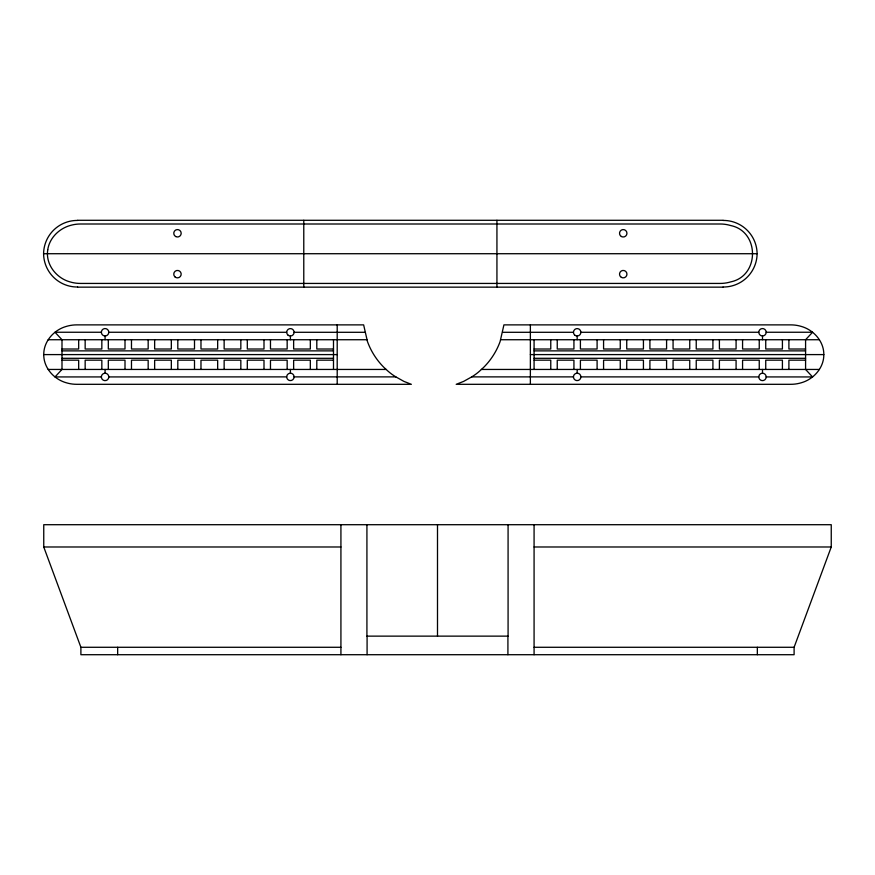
<?xml version="1.0" encoding="UTF-8"?>
<svg xmlns="http://www.w3.org/2000/svg" width="875" height="875" viewBox="0 0 875 875"><rect width="100%" height="100%" fill="white"/><g stroke="black" fill="none" stroke-linecap="round" stroke-linejoin="round"><path stroke-width="1.31" d="M43.75 354.594C43.619 341.436 53.856 329.963 66.183 326.452A36.422 36.422 0 0 1 76.803 324.877L363.639 324.877L367.467 341.589A70.58 70.58 0 0 0 383.884 367.347L386.17 369.447A52.675 52.675 0 0 0 395.85 376.884L403.955 381.413L411.359 384.311L76.803 384.311A36.422 36.422 0 0 1 66.172 382.736C53.856 379.225 43.619 367.752 43.75 354.594L337.203 354.594M823.823 354.594C823.955 367.752 813.706 379.225 801.391 382.736A36.422 36.422 0 0 1 790.77 384.311L456.203 384.311L463.608 381.413L471.723 376.884A52.675 52.675 0 0 0 481.403 369.447L483.689 367.347A70.58 70.58 0 0 0 500.106 341.589L503.923 324.877L790.77 324.877A36.422 36.422 0 0 1 801.391 326.452C813.706 329.963 823.955 341.436 823.823 354.594L530.37 354.594M794.106 647.281L831.25 546.984L831.25 524.705L43.75 524.705L43.75 546.984L80.894 647.281L80.894 654.708L794.106 654.708L794.106 647.281L534.078 647.281M77.634 220.292L723.067 220.292M43.75 253.717L756.963 253.717M77.634 287.153L723.067 287.153M101.369 332.259L55.005 332.248L61.994 339.73L61.994 369.447L55.005 376.939L101.369 376.928M108.795 332.259A3.719 3.719 0 0 1 103.217 335.475A3.719 3.719 0 0 1 103.217 329.044A3.719 3.719 0 0 1 108.795 332.259L286.683 332.292M294.109 332.292L364.853 332.303M502.709 332.303L573.453 332.292M580.891 332.292L758.778 332.259M766.205 332.259A3.719 3.719 0 0 0 760.638 329.044A3.719 3.719 0 0 0 760.638 335.475A3.719 3.719 0 0 0 766.205 332.259L812.558 332.248L805.58 339.73L805.58 369.447L812.558 376.939L766.205 376.928A3.719 3.719 0 0 1 760.638 380.144A3.719 3.719 0 0 1 760.638 373.713A3.719 3.719 0 0 1 766.205 376.928M48.18 339.73L366.877 339.73M500.686 339.73L819.394 339.73M61.994 349.016L78.673 349.016L78.673 339.73M333.495 349.016L316.805 349.016L316.805 339.73M534.078 349.016L550.769 349.016L550.769 339.73M805.58 349.016L788.9 349.016L788.9 339.73M61.994 350.875L333.495 350.875M534.078 350.875L805.58 350.875M61.994 358.302L333.495 358.302M534.078 358.302L805.58 358.302M61.994 360.161L78.673 360.161L78.673 369.447M333.495 360.161L316.805 360.161L316.805 369.447M534.078 360.161L550.769 360.161L550.769 369.447M805.58 360.161L788.9 360.161L788.9 369.447M48.18 369.447L386.17 369.447M481.403 369.447L819.394 369.447M108.795 376.928A3.719 3.719 0 0 1 103.217 380.144A3.719 3.719 0 0 1 103.217 373.713A3.719 3.719 0 0 1 108.795 376.928L286.683 376.884M294.109 376.884A3.719 3.719 0 0 0 288.542 373.669A3.719 3.719 0 0 0 288.542 380.111A3.719 3.719 0 0 0 294.109 376.884L395.85 376.884M471.723 376.884L573.453 376.884M580.891 376.884A3.719 3.719 0 0 0 575.312 373.669A3.719 3.719 0 0 0 575.312 380.111A3.719 3.719 0 0 0 580.891 376.884L758.778 376.928M43.75 546.984L340.922 546.984M534.078 546.984L831.25 546.984M80.894 647.281L340.922 647.281M782.414 339.73L782.414 349.016L765.734 349.016L765.734 339.73M782.414 369.447L782.414 360.161L765.734 360.161L765.734 369.447M762.497 335.978L762.497 339.73M762.497 369.447L762.497 373.209M759.248 339.73L759.248 349.016L742.569 349.016L742.569 339.73M759.248 369.447L759.248 360.161L742.569 360.161L742.569 369.447M757.334 647.281L757.334 654.708M736.083 339.73L736.083 349.016L719.403 349.016L719.403 339.73M736.083 369.447L736.083 360.161L719.403 360.161L719.403 369.447M712.917 339.73L712.917 349.016L696.237 349.016L696.237 339.73M712.917 369.447L712.917 360.161L696.237 360.161L696.237 369.447M689.752 339.73L689.752 349.016L673.072 349.016L673.072 339.73M689.752 369.447L689.752 360.161L673.072 360.161L673.072 369.447M666.586 339.73L666.586 349.016L649.906 349.016L649.906 339.73M666.586 369.447L666.586 360.161L649.906 360.161L649.906 369.447M643.431 339.73L643.431 349.016L626.741 349.016L626.741 339.73M643.431 369.447L643.431 360.161L626.741 360.161L626.741 369.447M620.266 339.73L620.266 349.016L603.575 349.016L603.575 339.73M620.266 369.447L620.266 360.161L603.575 360.161L603.575 369.447M597.1 339.73L597.1 349.016L580.409 349.016L580.409 339.73M597.1 369.447L597.1 360.161L580.409 360.161L580.409 369.447M577.172 336.011L577.172 339.73M577.172 369.447L577.172 373.177M573.934 339.73L573.934 349.016L557.244 349.016L557.244 339.73M573.934 369.447L573.934 360.161L557.244 360.161L557.244 369.447M534.078 339.73L534.078 369.447M534.078 524.705L534.078 654.708M530.37 324.877L530.37 384.311M508.08 524.705L508.08 636.136L366.92 636.136L366.92 524.705M507.916 636.136L507.916 654.708M496.934 220.292L496.934 287.153M437.5 524.705L437.5 636.136M367.084 636.136L367.084 654.708M340.922 524.705L340.922 654.708M337.203 324.877L337.203 384.311M333.495 339.73L333.495 369.447M310.33 339.73L310.33 349.016L293.639 349.016L293.639 339.73M310.33 369.447L310.33 360.161L293.639 360.161L293.639 369.447M303.778 220.292L303.778 287.153M290.402 336.011L290.402 339.73M290.402 369.447L290.402 373.177M287.164 339.73L287.164 349.016L270.473 349.016L270.473 339.73M287.164 369.447L287.164 360.161L270.473 360.161L270.473 369.447M263.998 339.73L263.998 349.016L247.308 349.016L247.308 339.73M263.998 369.447L263.998 360.161L247.308 360.161L247.308 369.447M240.833 339.73L240.833 349.016L224.142 349.016L224.142 339.73M240.833 369.447L240.833 360.161L224.142 360.161L224.142 369.447M217.667 339.73L217.667 349.016L200.977 349.016L200.977 339.73M217.667 369.447L217.667 360.161L200.977 360.161L200.977 369.447M194.502 339.73L194.502 349.016L177.811 349.016L177.811 339.73M194.502 369.447L194.502 360.161L177.811 360.161L177.811 369.447M171.336 339.73L171.336 349.016L154.645 349.016L154.645 339.73M171.336 369.447L171.336 360.161L154.645 360.161L154.645 369.447M148.17 339.73L148.17 349.016L131.48 349.016L131.48 339.73M148.17 369.447L148.17 360.161L131.48 360.161L131.48 369.447M125.005 339.73L125.005 349.016L108.314 349.016L108.314 339.73M125.005 369.447L125.005 360.161L108.314 360.161L108.314 369.447M117.666 647.281L117.666 654.708M105.077 335.978L105.077 339.73M105.077 369.447L105.077 373.209M101.839 339.73L101.839 349.016L85.159 349.016L85.159 339.73M101.839 369.447L101.839 360.161L85.159 360.161L85.159 369.447M77.634 220.434A33.698 33.698 0 0 0 43.586 253.717A33.698 33.698 0 0 0 77.634 287.011M723.067 220.434A33.698 33.698 0 0 1 757.116 253.717A33.698 33.698 0 0 1 723.067 287.011M47.742 249.845C45.402 264.294 56.273 278.086 69.891 281.859A36.422 36.422 0 0 0 80.511 283.434L720.191 283.434A36.422 36.422 0 0 0 730.811 281.859C759.719 275.898 759.719 231.536 730.811 225.575A36.422 36.422 0 0 0 720.191 224L80.511 224A36.422 36.422 0 0 0 69.891 225.575C58.844 228.802 49.383 238.219 47.742 249.845M174.847 276.773A3.719 3.719 0 0 0 181.059 275.111A3.719 3.719 0 0 0 176.52 270.561A3.719 3.719 0 0 0 174.847 276.773M175.623 236.502A3.719 3.719 0 0 0 181.191 233.286A3.719 3.719 0 0 0 175.623 230.07A3.719 3.719 0 0 0 175.623 236.502M621.37 277.364A3.719 3.719 0 0 0 626.948 274.148A3.719 3.719 0 0 0 621.37 270.933A3.719 3.719 0 0 0 621.37 277.364M621.37 236.502A3.719 3.719 0 0 0 626.948 233.286A3.719 3.719 0 0 0 621.37 230.07A3.719 3.719 0 0 0 621.37 236.502M574.547 334.917A3.719 3.719 0 0 0 580.759 333.255A3.719 3.719 0 0 0 576.209 328.705A3.719 3.719 0 0 0 574.547 334.917M287.777 334.917A3.719 3.719 0 0 0 293.989 333.255A3.719 3.719 0 0 0 289.439 328.705A3.719 3.719 0 0 0 287.777 334.917"/></g></svg>
